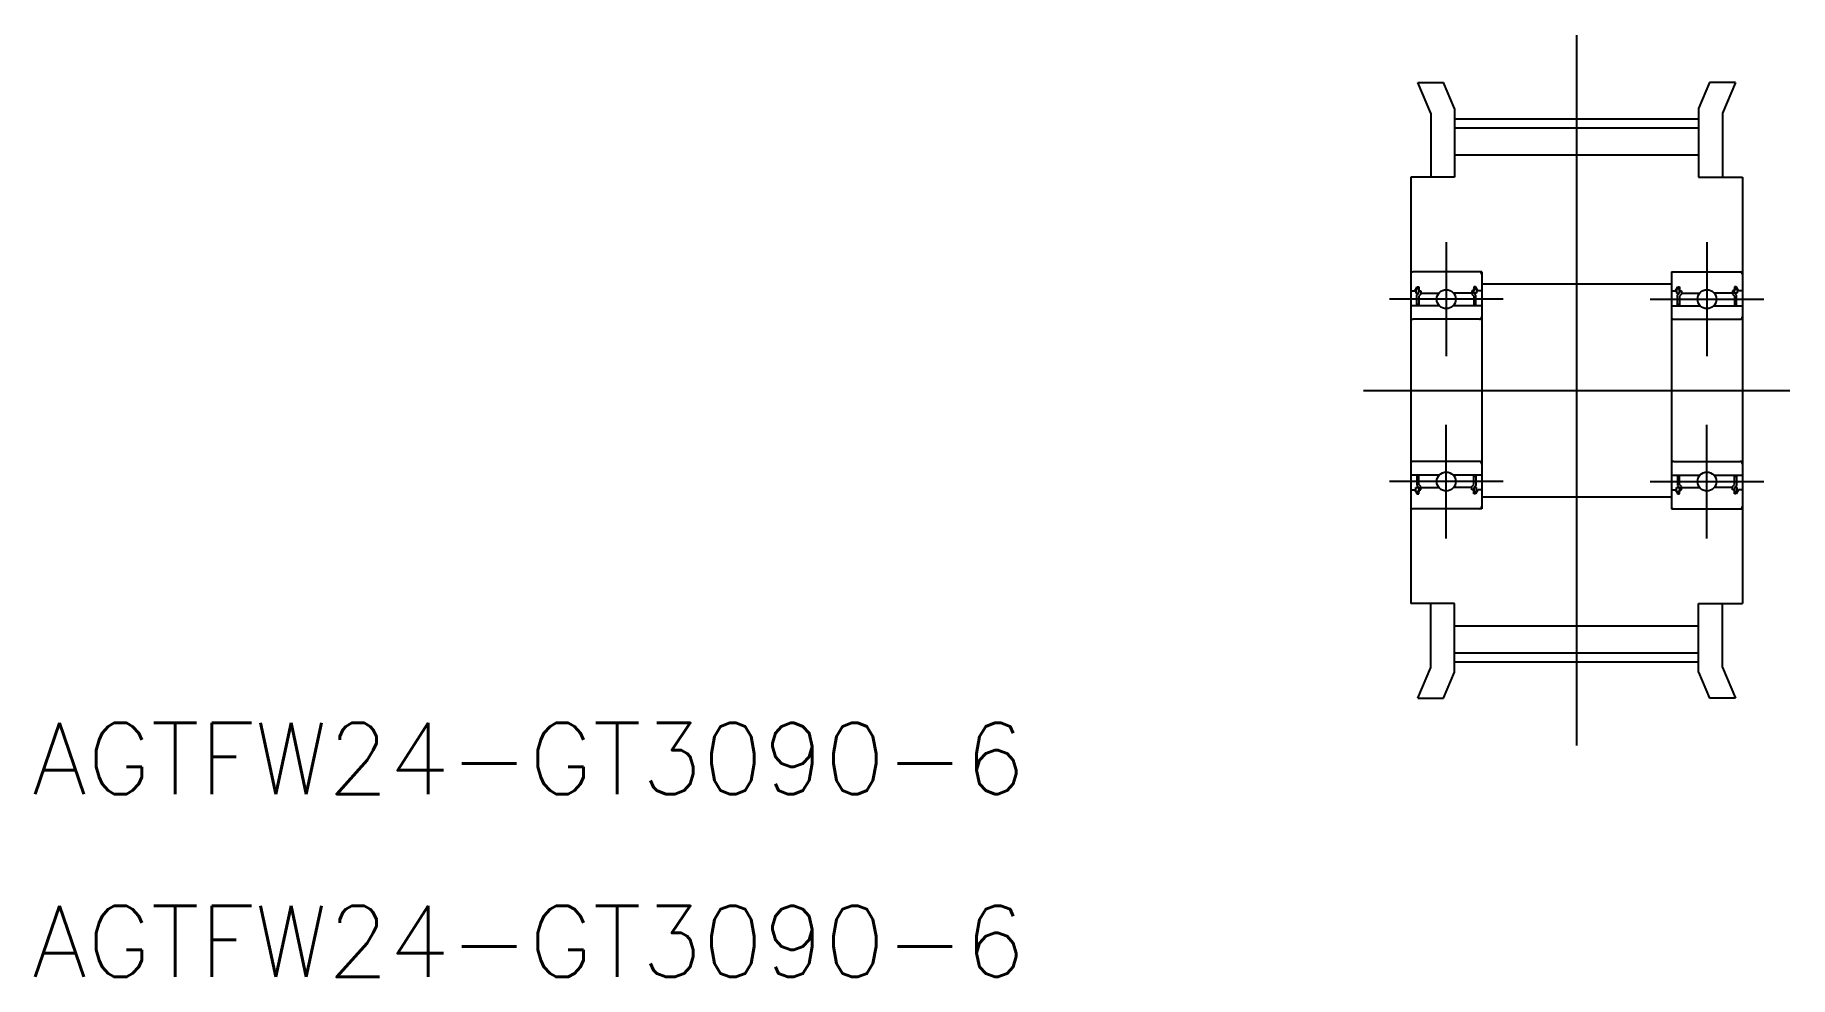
# Model space of a CAD drawing. Extents: x -58 to 16, y -24.8 to 15.
import ezdxf

# ---------------------------------------------------------------- set-up
doc = ezdxf.new("R2010")
doc.units = 0
doc.linetypes.add('CENTER', pattern=[50.8, 31.75, -6.35, 6.35, -6.35])
doc.layers.get('0').update_dxf_attribs({"linetype": 'CONTINUOUS'})
doc.layers.add('CENTER', color=1, linetype='CENTER')
doc.styles.get("Standard").update_dxf_attribs({"font": 'txt.shx', "height": 3, "bigfont": 'bigfont.shx'})

msp = doc.modelspace()

# ---------------------------------------------------------------- linework, layer by layer
at = {"color": 7, "linetype": 'CONTINUOUS'}
for p, q in [((0.3, 13), (1.386, 13)), ((0.85, 11.7), (0.3, 13)), ((1.85, 11.903), (1.386, 13)), ((12.614, 13), (12.15, 11.903)), ((13.7, 13), (12.614, 13)), ((13.7, 13), (13.15, 11.7)), ((1.85, 11.903), (1.85, 9)), ((12.15, 11.903), (12.15, 9)), ((0.85, 11.7), (0.85, 9)), ((13.15, 11.7), (13.15, 9)), ((1.85, 11.08), (12.15, 11.08)), ((1.85, 9.94), (12.15, 9.94)), ((0, 9), (0, -9)), ((1.85, 9), (0, 9)), ((12.15, 9), (14, 9)), ((14, 9), (14, -9)), ((0, 4.9), (0, -4.9)), ((3, 5), (0.1, 5)), ((3, 5), (3, -5)), ((3, 4.5), (11, 4.5)), ((11, 5), (11, -5)), ((11, 5), (14, 5)), ((14, 4.9), (14, -4.9)), ((0, 4.2), (0.17, 4.2)), ((0.17, 4.2), (0.268, 4.37)), ((0.34, 4.285), (0.219, 4.285)), ((0.219, 4.285), (0.219, 4.1)), ((0.219, 4.1), (0.34, 4.1)), ((0.255, 4.015), (0.34, 4.1)), ((0.255, 3.575), (0.255, 4.015)), ((0.268, 4.37), (0.34, 4.37)), ((0.34, 4.37), (0.34, 4.2)), ((0.34, 4.1), (0.34, 4.285)), ((0.34, 4.2), (0.425, 4.2)), ((0.425, 4.065), (0.34, 3.98)), ((0.34, 3.98), (0.34, 3.575)), ((0.425, 4.2), (0.425, 4.065)), ((0.425, 4.13), (0.455, 4.1)), ((0.455, 4.1), (1.188, 4.1)), ((2.545, 4.1), (1.812, 4.1)), ((2.575, 4.13), (2.545, 4.1)), ((2.66, 4.2), (2.575, 4.2)), ((2.575, 4.2), (2.575, 4.065)), ((2.575, 4.065), (2.66, 3.98)), ((2.66, 4.37), (2.66, 4.2)), ((2.732, 4.37), (2.66, 4.37)), ((2.66, 4.1), (2.66, 4.285)), ((2.66, 4.285), (2.781, 4.285)), ((2.745, 4.015), (2.66, 4.1)), ((2.781, 4.1), (2.66, 4.1)), ((2.66, 3.98), (2.66, 3.575)), ((2.83, 4.2), (2.732, 4.37)), ((2.745, 3.575), (2.745, 4.015)), ((2.781, 4.285), (2.781, 4.1)), ((3, 4.2), (2.83, 4.2)), ((11, 4.2), (11.17, 4.2)), ((11.17, 4.2), (11.268, 4.37)), ((11.219, 4.285), (11.219, 4.1)), ((11.34, 4.285), (11.219, 4.285)), ((11.219, 4.1), (11.34, 4.1)), ((11.255, 4.015), (11.34, 4.1)), ((11.255, 3.575), (11.255, 4.015)), ((11.268, 4.37), (11.34, 4.37)), ((11.34, 4.37), (11.34, 4.2)), ((11.34, 4.1), (11.34, 4.285)), ((11.34, 4.2), (11.425, 4.2)), ((11.425, 4.065), (11.34, 3.98)), ((11.34, 3.98), (11.34, 3.575)), ((11.425, 4.2), (11.425, 4.065)), ((11.425, 4.13), (11.455, 4.1)), ((11.455, 4.1), (12.188, 4.1)), ((13.545, 4.1), (12.812, 4.1)), ((13.575, 4.13), (13.545, 4.1)), ((13.575, 4.2), (13.575, 4.065)), ((13.66, 4.2), (13.575, 4.2)), ((13.575, 4.065), (13.66, 3.98)), ((13.66, 4.37), (13.66, 4.2)), ((13.732, 4.37), (13.66, 4.37)), ((13.66, 4.1), (13.66, 4.285)), ((13.66, 4.285), (13.781, 4.285)), ((13.745, 4.015), (13.66, 4.1)), ((13.781, 4.1), (13.66, 4.1)), ((13.66, 3.98), (13.66, 3.575)), ((13.83, 4.2), (13.732, 4.37)), ((13.745, 3.575), (13.745, 4.015)), ((13.781, 4.285), (13.781, 4.1)), ((14, 4.2), (13.83, 4.2)), ((1.21, 3.575), (0, 3.575)), ((2.9, 3), (0.1, 3)), ((0.34, 3.628), (0.255, 3.628)), ((3, 3.575), (1.79, 3.575)), ((2.66, 3.628), (2.745, 3.628)), ((11, 3.575), (12.21, 3.575)), ((11.1, 3), (13.9, 3)), ((11.34, 3.628), (11.255, 3.628)), ((12.79, 3.575), (14, 3.575)), ((13.66, 3.628), (13.745, 3.628)), ((1.21, -3.575), (0, -3.575)), ((2.9, -3), (0.1, -3)), ((0.255, -3.575), (0.255, -4.015)), ((0.34, -3.628), (0.255, -3.628)), ((0.34, -3.98), (0.34, -3.575)), ((3, -3.575), (1.79, -3.575)), ((2.66, -3.98), (2.66, -3.575)), ((2.66, -3.628), (2.745, -3.628)), ((2.745, -3.575), (2.745, -4.015)), ((11, -3.575), (12.21, -3.575)), ((11.1, -3), (13.9, -3)), ((11.255, -3.575), (11.255, -4.015)), ((11.34, -3.628), (11.255, -3.628)), ((11.34, -3.98), (11.34, -3.575)), ((12.79, -3.575), (14, -3.575)), ((13.66, -3.98), (13.66, -3.575)), ((13.66, -3.628), (13.745, -3.628)), ((13.745, -3.575), (13.745, -4.015)), ((0, -4.2), (0.17, -4.2)), ((0.17, -4.2), (0.268, -4.37)), ((0.219, -4.1), (0.34, -4.1)), ((0.219, -4.285), (0.219, -4.1)), ((0.34, -4.285), (0.219, -4.285)), ((0.255, -4.015), (0.34, -4.1)), ((0.268, -4.37), (0.34, -4.37)), ((0.425, -4.065), (0.34, -3.98)), ((0.34, -4.1), (0.34, -4.285)), ((0.34, -4.37), (0.34, -4.2)), ((0.34, -4.2), (0.425, -4.2)), ((0.425, -4.2), (0.425, -4.065)), ((0.425, -4.13), (0.455, -4.1)), ((0.455, -4.1), (1.188, -4.1)), ((2.545, -4.1), (1.812, -4.1)), ((2.575, -4.13), (2.545, -4.1)), ((2.575, -4.065), (2.66, -3.98)), ((2.575, -4.2), (2.575, -4.065)), ((2.66, -4.2), (2.575, -4.2)), ((2.745, -4.015), (2.66, -4.1)), ((2.66, -4.1), (2.66, -4.285)), ((2.781, -4.1), (2.66, -4.1)), ((2.66, -4.37), (2.66, -4.2)), ((2.66, -4.285), (2.781, -4.285)), ((2.732, -4.37), (2.66, -4.37)), ((2.83, -4.2), (2.732, -4.37)), ((2.781, -4.285), (2.781, -4.1)), ((3, -4.2), (2.83, -4.2)), ((11, -4.2), (11.17, -4.2)), ((11.17, -4.2), (11.268, -4.37)), ((11.219, -4.1), (11.34, -4.1)), ((11.219, -4.285), (11.219, -4.1)), ((11.34, -4.285), (11.219, -4.285)), ((11.255, -4.015), (11.34, -4.1)), ((11.268, -4.37), (11.34, -4.37)), ((11.425, -4.065), (11.34, -3.98)), ((11.34, -4.1), (11.34, -4.285)), ((11.34, -4.2), (11.425, -4.2)), ((11.34, -4.37), (11.34, -4.2)), ((11.425, -4.2), (11.425, -4.065)), ((11.425, -4.13), (11.455, -4.1)), ((11.455, -4.1), (12.188, -4.1)), ((13.545, -4.1), (12.812, -4.1)), ((13.575, -4.13), (13.545, -4.1)), ((13.575, -4.065), (13.66, -3.98)), ((13.575, -4.2), (13.575, -4.065)), ((13.66, -4.2), (13.575, -4.2)), ((13.745, -4.015), (13.66, -4.1)), ((13.66, -4.1), (13.66, -4.285)), ((13.781, -4.1), (13.66, -4.1)), ((13.66, -4.37), (13.66, -4.2)), ((13.66, -4.285), (13.781, -4.285)), ((13.732, -4.37), (13.66, -4.37)), ((13.83, -4.2), (13.732, -4.37)), ((13.781, -4.285), (13.781, -4.1)), ((14, -4.2), (13.83, -4.2)), ((3, -5), (0.1, -5)), ((3, -4.5), (11, -4.5)), ((11, -5), (14, -5)), ((1.85, -9), (0, -9)), ((0.85, -11.7), (0.85, -9)), ((1.85, -11.903), (1.85, -9)), ((12.15, -9), (14, -9)), ((12.15, -11.903), (12.15, -9)), ((13.15, -11.7), (13.15, -9)), ((1.85, -9.94), (12.15, -9.94)), ((1.85, -11.08), (12.15, -11.08)), ((0.3, -13), (0.85, -11.7)), ((13.15, -11.7), (13.7, -13)), ((1.386, -13), (1.85, -11.903)), ((12.15, -11.903), (12.614, -13)), ((0.3, -13), (1.386, -13)), ((13.7, -13), (12.614, -13))]:
    msp.add_line(p, q, dxfattribs=at)
for centre in [(1.5, 3.85), (12.5, 3.85), (1.5, -3.85), (12.5, -3.85)]:
    msp.add_circle(centre, 0.4, dxfattribs=at)
for centre, start, end in [((0.1, 4.9), 90, 180), ((2.9, 4.9), 0, 90), ((11.1, 4.9), 90, 180), ((13.9, 4.9), 0, 90), ((0.1, 3.1), 180, 270), ((2.9, 3.1), 270, 0), ((11.1, 3.1), 180, 270), ((13.9, 3.1), 270, 0), ((0.1, -3.1), 90, 180), ((2.9, -3.1), 360, 90), ((11.1, -3.1), 90, 180), ((13.9, -3.1), 0, 90), ((0.1, -4.9), 180, 270), ((2.9, -4.9), 270, 0), ((11.1, -4.9), 180, 270), ((13.9, -4.9), 270, 0)]:
    msp.add_arc(centre, 0.1, start, end, dxfattribs=at)
at = {"layer": 'CENTER', "color": 1, "linetype": 'CENTER'}
for p, q in [((7, 15), (7, -15)), ((1.85, 11.46), (12.15, 11.46)), ((1.5, 6.25), (1.5, 1.45)), ((12.5, 6.25), (12.5, 1.45)), ((3.9, 3.85), (-0.9, 3.85)), ((10.1, 3.85), (14.9, 3.85)), ((-2, 0), (16, 0)), ((1.5, -6.25), (1.5, -1.45)), ((12.5, -6.25), (12.5, -1.45)), ((3.9, -3.85), (-0.9, -3.85)), ((10.1, -3.85), (14.9, -3.85)), ((1.85, -11.46), (12.15, -11.46))]:
    msp.add_line(p, q, dxfattribs=at)

# ---------------------------------------------------------------- texts
at = {"color": 7, "linetype": 'CONTINUOUS'}
for p in [(-58.177, -17.042), (-58.177, -24.764)]:
    msp.add_text('AGTFW24-GT3090-6', height=3, dxfattribs=at).set_placement(p)

doc.saveas('drawing.dxf')
